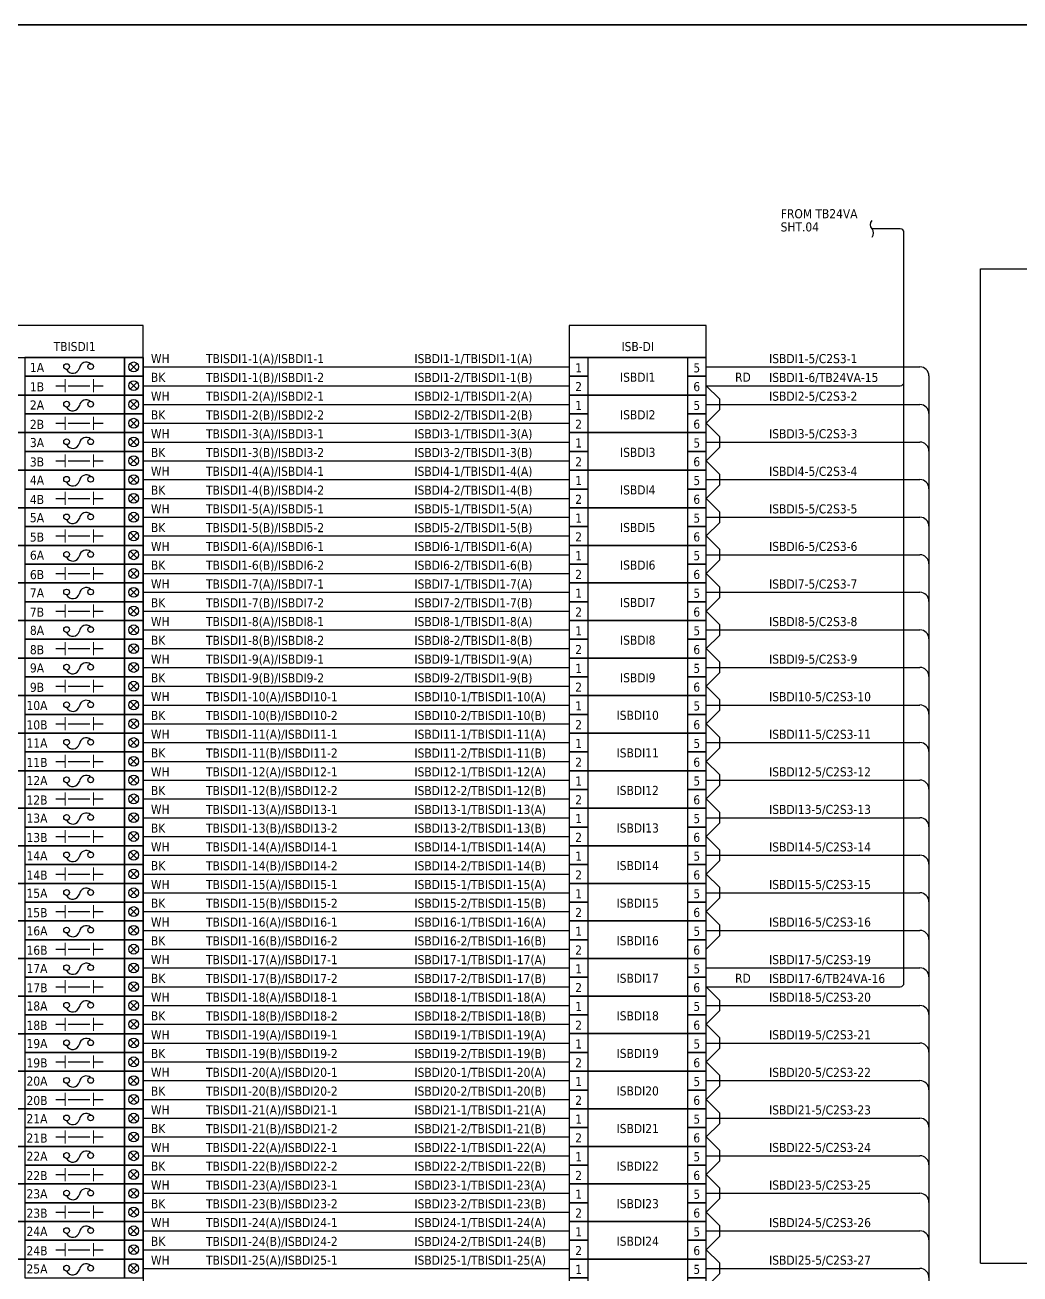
# Model space of a CAD drawing. Header units: millimetres. Extents: x 0 to 1792788, y -13 to 262234.
# Drawn here: x 712258 to 745729, y 118939 to 160934 of the extents above; entities that cross this region are included whole.
import ezdxf
from ezdxf.enums import TextEntityAlignment as Align

# ---------------------------------------------------------------- set-up
doc = ezdxf.new("R2010")
doc.units = ezdxf.units.MM
for name, color, linetype, lineweight in [('ASHADE', 7, 'Continuous', 25), ('HELPPOINT', 7, 'Continuous', 25), ('power', 7, 'Continuous', 25)]:
    doc.layers.add(name, color=color, linetype=linetype, lineweight=lineweight)
doc.styles.add('Tahoma', font='')
doc.styles.get('Tahoma').set_extended_font_data('Tahoma')

# ---------------------------------------------------------------- blocks, each defined once
blk = doc.blocks.new('TPA')
at = {"layer": 'HELPPOINT', "color": 4, "lineweight": 35, "ltscale": 25.4}
blk.add_line((14292753, 12827491), (14405128, 12827491), dxfattribs=at)
blk.add_line((14292753, 12827491), (14405128, 12827491), dxfattribs=at)
blk = doc.blocks.new('ISBDI')
at = {"color": 2, "ltscale": 25.4}
for points in [[(15670445, 12592788), (15671077, 12592788), (15671077, 12593420), (15670445, 12593420)], [(15670445, 12592157), (15675051, 12592157), (15675051, 12593420), (15670445, 12593420)], [(15674420, 12592788), (15675051, 12592788), (15675051, 12593420), (15674420, 12593420)], [(15670445, 12592157), (15671077, 12592157), (15671077, 12592788), (15670445, 12592788)], [(15674420, 12592157), (15675051, 12592157), (15675051, 12592788), (15674420, 12592788)]]:
    blk.add_lwpolyline(points, close=True, dxfattribs=at)
at = {"color": 7, "style": 'Tahoma'}
for s, p in [('1', (15670761, 12593073)), ('5', (15674735, 12593073)), ('2', (15670761, 12592442)), ('6', (15674735, 12592442))]:
    blk.add_text(s, height=305, dxfattribs=at).set_placement(p, align=Align.MIDDLE_CENTER)

msp = doc.modelspace()

# ---------------------------------------------------------------- linework, layer by layer
at = {"color": 1, "ltscale": 25.4}
for p, q in [((741699, 154079), (740753, 154079)), ((741826, 128725), (741826, 153952)), ((715798, 149555), (716034, 149320)), ((716034, 149555), (715798, 149320)), ((735171, 148806), (735618, 148359)), ((735171, 148806), (741699, 148806)), ((715798, 148292), (716034, 148057)), ((716034, 148292), (715798, 148057)), ((735618, 148359), (735618, 147989)), ((735171, 147543), (735618, 147989)), ((735171, 147543), (735618, 147096)), ((715798, 147029), (716034, 146794)), ((716034, 147029), (715798, 146794)), ((735618, 147096), (735618, 146726)), ((735171, 146280), (735618, 146726)), ((735171, 146280), (735618, 145833)), ((715798, 145766), (716034, 145531)), ((716034, 145766), (715798, 145531)), ((735618, 145833), (735618, 145463)), ((735171, 145017), (735618, 145463)), ((735171, 145017), (735618, 144570)), ((715798, 144503), (716034, 144268)), ((716034, 144503), (715798, 144268)), ((735618, 144570), (735618, 144200)), ((735171, 143754), (735618, 144200)), ((735171, 143754), (735618, 143307)), ((715798, 143240), (716034, 143005)), ((716034, 143240), (715798, 143005)), ((735618, 143307), (735618, 142937)), ((735171, 142491), (735618, 142937)), ((735171, 142491), (735618, 142044)), ((715798, 141977), (716034, 141742)), ((716034, 141977), (715798, 141742)), ((735618, 142044), (735618, 141674)), ((735171, 141228), (735618, 141674)), ((735171, 141228), (735618, 140781)), ((715798, 140714), (716034, 140479)), ((716034, 140714), (715798, 140479)), ((735618, 140781), (735618, 140411)), ((735171, 139965), (735618, 140411)), ((735171, 139965), (735618, 139518)), ((715798, 139451), (716034, 139216)), ((716034, 139451), (715798, 139216)), ((735618, 139518), (735618, 139148)), ((735171, 138702), (735618, 139148)), ((735171, 138702), (735618, 138255)), ((715798, 138188), (716034, 137953)), ((716034, 138188), (715798, 137953)), ((735618, 138255), (735618, 137885)), ((735171, 137439), (735618, 137885)), ((735171, 137439), (735618, 136992)), ((715798, 136925), (716034, 136690)), ((716034, 136925), (715798, 136690)), ((735618, 136992), (735618, 136622)), ((735171, 136176), (735618, 136622)), ((735171, 136176), (735618, 135729)), ((715798, 135662), (716034, 135427)), ((716034, 135662), (715798, 135427)), ((735618, 135729), (735618, 135359)), ((735171, 134913), (735618, 135359)), ((735171, 134913), (735618, 134466)), ((715798, 134399), (716034, 134164)), ((716034, 134399), (715798, 134164)), ((735618, 134466), (735618, 134096)), ((735171, 133650), (735618, 134096)), ((735171, 133650), (735618, 133203)), ((715798, 133136), (716034, 132901)), ((716034, 133136), (715798, 132901)), ((735618, 133203), (735618, 132833)), ((735171, 132387), (735618, 132833)), ((735171, 132387), (735618, 131940)), ((715798, 131873), (716034, 131638)), ((716034, 131873), (715798, 131638)), ((735618, 131940), (735618, 131570)), ((735171, 131124), (735618, 131570)), ((735171, 131124), (735618, 130677)), ((715798, 130610), (716034, 130375)), ((716034, 130610), (715798, 130375)), ((735618, 130677), (735618, 130307)), ((735171, 129861), (735618, 130307)), ((715798, 129347), (716034, 129112)), ((716034, 129347), (715798, 129112)), ((735171, 128598), (735618, 128151)), ((735171, 128598), (741699, 128598)), ((735618, 128151), (735618, 127782)), ((715798, 128084), (716034, 127849)), ((716034, 128084), (715798, 127849)), ((735171, 127335), (735618, 127782)), ((735171, 127335), (735618, 126888)), ((735618, 126888), (735618, 126519)), ((715798, 126821), (716034, 126586)), ((716034, 126821), (715798, 126586)), ((735171, 126072), (735618, 126519)), ((735171, 126072), (735618, 125625)), ((735618, 125625), (735618, 125256)), ((715798, 125558), (716034, 125323)), ((716034, 125558), (715798, 125323)), ((735171, 124809), (735618, 125256)), ((735171, 124809), (735618, 124363)), ((735618, 124363), (735618, 123993)), ((715798, 124295), (716034, 124060)), ((716034, 124295), (715798, 124060)), ((735171, 123546), (735618, 123993)), ((735171, 123546), (735618, 123100)), ((735618, 123100), (735618, 122730)), ((715798, 123032), (716034, 122797)), ((716034, 123032), (715798, 122797)), ((735171, 122283), (735618, 122730)), ((735171, 122283), (735618, 121837)), ((735618, 121837), (735618, 121467)), ((715798, 121769), (716034, 121534)), ((716034, 121769), (715798, 121534)), ((735171, 121020), (735618, 121467)), ((735171, 121020), (735618, 120574)), ((735618, 120574), (735618, 120204)), ((715798, 120506), (716034, 120271)), ((716034, 120506), (715798, 120271)), ((735171, 119757), (735618, 120204)), ((735171, 119757), (735618, 119311)), ((735618, 119311), (735618, 118941)), ((715798, 119243), (716034, 119008)), ((716034, 119243), (715798, 119008)), ((735171, 118494), (735618, 118941))]:
    msp.add_line(p, q, dxfattribs=at)
at = {"color": 4, "ltscale": 25.4}
for p, q in [((716232, 149437), (730566, 149437)), ((735171, 149437), (742360, 149437)), ((742665, 149132), (742665, 107008)), ((716232, 148174), (730566, 148174)), ((735171, 148174), (742360, 148174)), ((716232, 146911), (730566, 146911)), ((735171, 146911), (742360, 146911)), ((716232, 145648), (730566, 145648)), ((735171, 145648), (742360, 145648)), ((716232, 144385), (730566, 144385)), ((735171, 144385), (742360, 144385)), ((716232, 143122), (730566, 143122)), ((735171, 143122), (742360, 143122)), ((716232, 141859), (730566, 141859)), ((735171, 141859), (742360, 141859)), ((716232, 140596), (730566, 140596)), ((735171, 140596), (742360, 140596)), ((716232, 139333), (730566, 139333)), ((735171, 139333), (742360, 139333)), ((716232, 138070), (730566, 138070)), ((735171, 138070), (742360, 138070)), ((716232, 136807), (730566, 136807)), ((735171, 136807), (742360, 136807)), ((716232, 135544), (730566, 135544)), ((735171, 135544), (742360, 135544)), ((716232, 134281), (730566, 134281)), ((735171, 134281), (742360, 134281)), ((716232, 133018), (730566, 133018)), ((735171, 133018), (742360, 133018)), ((716232, 131755), (730566, 131755)), ((735171, 131755), (742360, 131755)), ((716232, 130492), (730566, 130492)), ((735171, 130492), (742360, 130492)), ((716232, 129229), (730566, 129229)), ((735171, 129229), (742360, 129229)), ((716232, 127966), (730566, 127966)), ((735171, 127966), (742360, 127966)), ((716232, 126704), (730566, 126704)), ((735171, 126704), (742360, 126704)), ((716232, 125441), (730566, 125441)), ((735171, 125441), (742360, 125441)), ((716232, 124178), (730566, 124178)), ((735171, 124178), (742360, 124178)), ((716232, 122915), (730566, 122915)), ((735171, 122915), (742360, 122915)), ((716232, 121652), (730566, 121652)), ((735171, 121652), (742360, 121652)), ((716232, 120389), (730566, 120389)), ((735171, 120389), (742360, 120389)), ((716232, 119126), (730566, 119126)), ((735171, 119126), (742360, 119126))]:
    msp.add_line(p, q, dxfattribs=at)
at = {"color": 7, "ltscale": 25.4}
for p, q in [((713293, 148806), (713611, 148806)), ((713711, 148806), (714437, 148806)), ((714565, 148806), (714883, 148806)), ((715798, 148923), (716034, 148688)), ((716034, 148923), (715798, 148688)), ((716232, 148806), (730566, 148806)), ((713293, 147543), (713611, 147543)), ((713711, 147543), (714437, 147543)), ((714565, 147543), (714883, 147543)), ((715798, 147660), (716034, 147425)), ((716034, 147660), (715798, 147425)), ((716232, 147543), (730566, 147543)), ((713293, 146280), (713611, 146280)), ((713711, 146280), (714437, 146280)), ((714565, 146280), (714883, 146280)), ((715798, 146397), (716034, 146162)), ((716034, 146397), (715798, 146162)), ((716232, 146280), (730566, 146280)), ((713293, 145017), (713611, 145017)), ((713711, 145017), (714437, 145017)), ((714565, 145017), (714883, 145017)), ((715798, 145134), (716034, 144899)), ((716034, 145134), (715798, 144899)), ((716232, 145017), (730566, 145017)), ((713293, 143754), (713611, 143754)), ((713711, 143754), (714437, 143754)), ((714565, 143754), (714883, 143754)), ((715798, 143871), (716034, 143636)), ((716034, 143871), (715798, 143636)), ((716232, 143754), (730566, 143754)), ((713293, 142491), (713611, 142491)), ((713711, 142491), (714437, 142491)), ((714565, 142491), (714883, 142491)), ((715798, 142608), (716034, 142373)), ((716034, 142608), (715798, 142373)), ((716232, 142491), (730566, 142491)), ((713293, 141228), (713611, 141228)), ((713711, 141228), (714437, 141228)), ((714565, 141228), (714883, 141228)), ((715798, 141345), (716034, 141110)), ((716034, 141345), (715798, 141110)), ((716232, 141228), (730566, 141228)), ((713293, 139965), (713611, 139965)), ((713711, 139965), (714437, 139965)), ((714565, 139965), (714883, 139965)), ((715798, 140082), (716034, 139847)), ((716034, 140082), (715798, 139847)), ((716232, 139965), (730566, 139965)), ((713293, 138702), (713611, 138702)), ((713711, 138702), (714437, 138702)), ((714565, 138702), (714883, 138702)), ((715798, 138819), (716034, 138584)), ((716034, 138819), (715798, 138584)), ((716232, 138702), (730566, 138702)), ((713293, 137439), (713611, 137439)), ((713711, 137439), (714437, 137439)), ((714565, 137439), (714883, 137439)), ((715798, 137556), (716034, 137321)), ((716034, 137556), (715798, 137321)), ((716232, 137439), (730566, 137439)), ((713293, 136176), (713611, 136176)), ((713711, 136176), (714437, 136176)), ((714565, 136176), (714883, 136176)), ((715798, 136293), (716034, 136058)), ((716034, 136293), (715798, 136058)), ((716232, 136176), (730566, 136176)), ((713293, 134913), (713611, 134913)), ((713711, 134913), (714437, 134913)), ((714565, 134913), (714883, 134913)), ((715798, 135030), (716034, 134795)), ((716034, 135030), (715798, 134795)), ((716232, 134913), (730566, 134913)), ((713293, 133650), (713611, 133650)), ((713711, 133650), (714437, 133650)), ((714565, 133650), (714883, 133650)), ((715798, 133767), (716034, 133532)), ((716034, 133767), (715798, 133532)), ((716232, 133650), (730566, 133650)), ((713293, 132387), (713611, 132387)), ((713711, 132387), (714437, 132387)), ((714565, 132387), (714883, 132387)), ((715798, 132504), (716034, 132269)), ((716034, 132504), (715798, 132269)), ((716232, 132387), (730566, 132387)), ((713293, 131124), (713611, 131124)), ((713711, 131124), (714437, 131124)), ((714565, 131124), (714883, 131124)), ((715798, 131241), (716034, 131006)), ((716034, 131241), (715798, 131006)), ((716232, 131124), (730566, 131124)), ((713293, 129861), (713611, 129861)), ((713711, 129861), (714437, 129861)), ((714565, 129861), (714883, 129861)), ((715798, 129978), (716034, 129743)), ((716034, 129978), (715798, 129743)), ((716232, 129861), (730566, 129861)), ((713293, 128598), (713611, 128598)), ((713711, 128598), (714437, 128598)), ((714565, 128598), (714883, 128598)), ((715798, 128715), (716034, 128480)), ((716034, 128715), (715798, 128480)), ((716232, 128598), (730566, 128598)), ((713293, 127335), (713611, 127335)), ((713711, 127335), (714437, 127335)), ((714565, 127335), (714883, 127335)), ((715798, 127452), (716034, 127218)), ((716034, 127452), (715798, 127218)), ((716232, 127335), (730566, 127335)), ((713293, 126072), (713611, 126072)), ((713711, 126072), (714437, 126072)), ((714565, 126072), (714883, 126072)), ((715798, 126190), (716034, 125955)), ((716034, 126190), (715798, 125955)), ((716232, 126072), (730566, 126072)), ((713293, 124809), (713611, 124809)), ((713711, 124809), (714437, 124809)), ((714565, 124809), (714883, 124809)), ((715798, 124927), (716034, 124692)), ((716034, 124927), (715798, 124692)), ((716232, 124809), (730566, 124809)), ((713293, 123546), (713611, 123546)), ((713711, 123546), (714437, 123546)), ((714565, 123546), (714883, 123546)), ((715798, 123664), (716034, 123429)), ((716034, 123664), (715798, 123429)), ((716232, 123546), (730566, 123546)), ((713293, 122283), (713611, 122283)), ((713711, 122283), (714437, 122283)), ((714565, 122283), (714883, 122283)), ((715798, 122401), (716034, 122166)), ((716034, 122401), (715798, 122166)), ((716232, 122283), (730566, 122283)), ((713293, 121020), (713611, 121020)), ((713711, 121020), (714437, 121020)), ((714565, 121020), (714883, 121020)), ((715798, 121138), (716034, 120903)), ((716034, 121138), (715798, 120903)), ((716232, 121020), (730566, 121020)), ((713293, 119757), (713611, 119757)), ((713711, 119757), (714437, 119757)), ((714565, 119757), (714883, 119757)), ((715798, 119875), (716034, 119640)), ((716034, 119875), (715798, 119640)), ((716232, 119757), (730566, 119757))]:
    msp.add_line(p, q, dxfattribs=at)
at = {"color": 7, "lineweight": 9, "ltscale": 25.4}
for p, q in [((713611, 148589), (713611, 149022)), ((714565, 148589), (714565, 149022)), ((713611, 147326), (713611, 147759)), ((714565, 147326), (714565, 147759)), ((713611, 146063), (713611, 146496)), ((714565, 146063), (714565, 146496)), ((713611, 144800), (713611, 145233)), ((714565, 144800), (714565, 145233)), ((713611, 143537), (713611, 143970)), ((714565, 143537), (714565, 143970)), ((713611, 142274), (713611, 142707)), ((714565, 142274), (714565, 142707)), ((713611, 141011), (713611, 141444)), ((714565, 141011), (714565, 141444)), ((713611, 139748), (713611, 140181)), ((714565, 139748), (714565, 140181)), ((713611, 138485), (713611, 138919)), ((714565, 138485), (714565, 138919)), ((713611, 137222), (713611, 137656)), ((714565, 137222), (714565, 137656)), ((713611, 135959), (713611, 136393)), ((714565, 135959), (714565, 136393)), ((713611, 134696), (713611, 135130)), ((714565, 134696), (714565, 135130)), ((713611, 133433), (713611, 133867)), ((714565, 133433), (714565, 133867)), ((713611, 132170), (713611, 132604)), ((714565, 132170), (714565, 132604)), ((713611, 130907), (713611, 131341)), ((714565, 130907), (714565, 131341)), ((713611, 129644), (713611, 130078)), ((714565, 129644), (714565, 130078)), ((713611, 128381), (713611, 128815)), ((714565, 128381), (714565, 128815)), ((713611, 127118), (713611, 127552)), ((714565, 127118), (714565, 127552)), ((713611, 125855), (713611, 126289)), ((714565, 125855), (714565, 126289)), ((713611, 124592), (713611, 125026)), ((714565, 124592), (714565, 125026)), ((713611, 123329), (713611, 123763)), ((714565, 123329), (714565, 123763)), ((713611, 122066), (713611, 122500)), ((714565, 122066), (714565, 122500)), ((713611, 120803), (713611, 121237)), ((714565, 120803), (714565, 121237)), ((713611, 119540), (713611, 119974)), ((714565, 119540), (714565, 119974))]:
    msp.add_line(p, q, dxfattribs=at)
at = {"color": 1, "ltscale": 25.4}
msp.add_lwpolyline([(740753, 153797, 0.351), (740753, 154079, -0.351), (740753, 154360, 2.081666)], format="xyb", dxfattribs=at)
at = {"color": 4, "ltscale": 25.4}
for points in [[(711626, 149753), (716232, 149753), (716232, 150832), (711626, 150832)], [(730566, 149753), (735171, 149753), (735171, 150832), (730566, 150832)]]:
    msp.add_lwpolyline(points, close=True, dxfattribs=at)
at = {"color": 7, "lineweight": 30, "ltscale": 25.4}
for points in [[(711626, 149753), (716232, 149753), (716232, 148490), (711626, 148490), (711626, 149753)], [(711626, 148490), (716232, 148490), (716232, 147227), (711626, 147227), (711626, 148490)], [(711626, 147227), (716232, 147227), (716232, 145964), (711626, 145964), (711626, 147227)], [(711626, 145964), (716232, 145964), (716232, 144701), (711626, 144701), (711626, 145964)], [(711626, 144701), (716232, 144701), (716232, 143438), (711626, 143438), (711626, 144701)], [(711626, 143438), (716232, 143438), (716232, 142175), (711626, 142175), (711626, 143438)], [(711626, 142175), (716232, 142175), (716232, 140912), (711626, 140912), (711626, 142175)], [(711626, 140912), (716232, 140912), (716232, 139649), (711626, 139649), (711626, 140912)], [(711626, 139649), (716232, 139649), (716232, 138386), (711626, 138386), (711626, 139649)], [(711626, 138386), (716232, 138386), (716232, 137123), (711626, 137123), (711626, 138386)], [(711626, 137123), (716232, 137123), (716232, 135860), (711626, 135860), (711626, 137123)], [(711626, 135860), (716232, 135860), (716232, 134597), (711626, 134597), (711626, 135860)], [(711626, 134597), (716232, 134597), (716232, 133334), (711626, 133334), (711626, 134597)], [(711626, 133334), (716232, 133334), (716232, 132071), (711626, 132071), (711626, 133334)], [(711626, 132071), (716232, 132071), (716232, 130808), (711626, 130808), (711626, 132071)], [(711626, 130808), (716232, 130808), (716232, 129545), (711626, 129545), (711626, 130808)], [(711626, 129545), (716232, 129545), (716232, 128282), (711626, 128282), (711626, 129545)], [(711626, 128282), (716232, 128282), (716232, 127019), (711626, 127019), (711626, 128282)], [(711626, 127019), (716232, 127019), (716232, 125756), (711626, 125756), (711626, 127019)], [(711626, 125756), (716232, 125756), (716232, 124493), (711626, 124493), (711626, 125756)], [(711626, 124493), (716232, 124493), (716232, 123230), (711626, 123230), (711626, 124493)], [(711626, 123230), (716232, 123230), (716232, 121967), (711626, 121967), (711626, 123230)], [(711626, 121967), (716232, 121967), (716232, 120704), (711626, 120704), (711626, 121967)], [(711626, 120704), (716232, 120704), (716232, 119441), (711626, 119441), (711626, 120704)], [(711626, 119441), (716232, 119441), (716232, 118178), (711626, 118178), (711626, 119441)]]:
    msp.add_lwpolyline(points, dxfattribs=at)
at = {"color": 1, "ltscale": 25.4}
for points in [[(712258, 149121), (715600, 149121), (715600, 149753), (712258, 149753)], [(715600, 149121), (716232, 149121), (716232, 149753), (715600, 149753)], [(712258, 147858), (715600, 147858), (715600, 148490), (712258, 148490)], [(715600, 147858), (716232, 147858), (716232, 148490), (715600, 148490)], [(712258, 146595), (715600, 146595), (715600, 147227), (712258, 147227)], [(715600, 146595), (716232, 146595), (716232, 147227), (715600, 147227)], [(712258, 145332), (715600, 145332), (715600, 145964), (712258, 145964)], [(715600, 145332), (716232, 145332), (716232, 145964), (715600, 145964)], [(712258, 144069), (715600, 144069), (715600, 144701), (712258, 144701)], [(715600, 144069), (716232, 144069), (716232, 144701), (715600, 144701)], [(712258, 142806), (715600, 142806), (715600, 143438), (712258, 143438)], [(715600, 142806), (716232, 142806), (716232, 143438), (715600, 143438)], [(712258, 141543), (715600, 141543), (715600, 142175), (712258, 142175)], [(715600, 141543), (716232, 141543), (716232, 142175), (715600, 142175)], [(712258, 140281), (715600, 140281), (715600, 140912), (712258, 140912)], [(715600, 140281), (716232, 140281), (716232, 140912), (715600, 140912)], [(712258, 139018), (715600, 139018), (715600, 139649), (712258, 139649)], [(715600, 139018), (716232, 139018), (716232, 139649), (715600, 139649)], [(712258, 137755), (715600, 137755), (715600, 138386), (712258, 138386)], [(715600, 137755), (716232, 137755), (716232, 138386), (715600, 138386)], [(712258, 136492), (715600, 136492), (715600, 137123), (712258, 137123)], [(715600, 136492), (716232, 136492), (716232, 137123), (715600, 137123)], [(712258, 135229), (715600, 135229), (715600, 135860), (712258, 135860)], [(715600, 135229), (716232, 135229), (716232, 135860), (715600, 135860)], [(712258, 133966), (715600, 133966), (715600, 134597), (712258, 134597)], [(715600, 133966), (716232, 133966), (716232, 134597), (715600, 134597)], [(712258, 132703), (715600, 132703), (715600, 133334), (712258, 133334)], [(715600, 132703), (716232, 132703), (716232, 133334), (715600, 133334)], [(712258, 131440), (715600, 131440), (715600, 132071), (712258, 132071)], [(715600, 131440), (716232, 131440), (716232, 132071), (715600, 132071)], [(712258, 130177), (715600, 130177), (715600, 130808), (712258, 130808)], [(715600, 130177), (716232, 130177), (716232, 130808), (715600, 130808)], [(712258, 128914), (715600, 128914), (715600, 129545), (712258, 129545)], [(715600, 128914), (716232, 128914), (716232, 129545), (715600, 129545)], [(712258, 127651), (715600, 127651), (715600, 128282), (712258, 128282)], [(715600, 127651), (716232, 127651), (716232, 128282), (715600, 128282)], [(712258, 126388), (715600, 126388), (715600, 127019), (712258, 127019)], [(715600, 126388), (716232, 126388), (716232, 127019), (715600, 127019)], [(712258, 125125), (715600, 125125), (715600, 125756), (712258, 125756)], [(715600, 125125), (716232, 125125), (716232, 125756), (715600, 125756)], [(712258, 123862), (715600, 123862), (715600, 124493), (712258, 124493)], [(715600, 123862), (716232, 123862), (716232, 124493), (715600, 124493)], [(712258, 122599), (715600, 122599), (715600, 123230), (712258, 123230)], [(715600, 122599), (716232, 122599), (716232, 123230), (715600, 123230)], [(712258, 121336), (715600, 121336), (715600, 121967), (712258, 121967)], [(715600, 121336), (716232, 121336), (716232, 121967), (715600, 121967)], [(712258, 120073), (715600, 120073), (715600, 120704), (712258, 120704)], [(715600, 120073), (716232, 120073), (716232, 120704), (715600, 120704)], [(712258, 118810), (715600, 118810), (715600, 119441), (712258, 119441)], [(715600, 118810), (716232, 118810), (716232, 119441), (715600, 119441)]]:
    msp.add_lwpolyline(points, close=True, dxfattribs=at)
at = {"color": 7, "ltscale": 25.4}
for points in [[(712258, 148490), (715600, 148490), (715600, 149121), (712258, 149121)], [(715600, 148490), (716232, 148490), (716232, 149121), (715600, 149121)], [(712258, 147227), (715600, 147227), (715600, 147858), (712258, 147858)], [(715600, 147227), (716232, 147227), (716232, 147858), (715600, 147858)], [(712258, 145964), (715600, 145964), (715600, 146595), (712258, 146595)], [(715600, 145964), (716232, 145964), (716232, 146595), (715600, 146595)], [(712258, 144701), (715600, 144701), (715600, 145332), (712258, 145332)], [(715600, 144701), (716232, 144701), (716232, 145332), (715600, 145332)], [(712258, 143438), (715600, 143438), (715600, 144069), (712258, 144069)], [(715600, 143438), (716232, 143438), (716232, 144069), (715600, 144069)], [(712258, 142175), (715600, 142175), (715600, 142806), (712258, 142806)], [(715600, 142175), (716232, 142175), (716232, 142806), (715600, 142806)], [(712258, 140912), (715600, 140912), (715600, 141543), (712258, 141543)], [(715600, 140912), (716232, 140912), (716232, 141543), (715600, 141543)], [(712258, 139649), (715600, 139649), (715600, 140281), (712258, 140281)], [(715600, 139649), (716232, 139649), (716232, 140281), (715600, 140281)], [(712258, 138386), (715600, 138386), (715600, 139018), (712258, 139018)], [(715600, 138386), (716232, 138386), (716232, 139018), (715600, 139018)], [(712258, 137123), (715600, 137123), (715600, 137755), (712258, 137755)], [(715600, 137123), (716232, 137123), (716232, 137755), (715600, 137755)], [(712258, 135860), (715600, 135860), (715600, 136492), (712258, 136492)], [(715600, 135860), (716232, 135860), (716232, 136492), (715600, 136492)], [(712258, 134597), (715600, 134597), (715600, 135229), (712258, 135229)], [(715600, 134597), (716232, 134597), (716232, 135229), (715600, 135229)], [(712258, 133334), (715600, 133334), (715600, 133966), (712258, 133966)], [(715600, 133334), (716232, 133334), (716232, 133966), (715600, 133966)], [(712258, 132071), (715600, 132071), (715600, 132703), (712258, 132703)], [(715600, 132071), (716232, 132071), (716232, 132703), (715600, 132703)], [(712258, 130808), (715600, 130808), (715600, 131440), (712258, 131440)], [(715600, 130808), (716232, 130808), (716232, 131440), (715600, 131440)], [(712258, 129545), (715600, 129545), (715600, 130177), (712258, 130177)], [(715600, 129545), (716232, 129545), (716232, 130177), (715600, 130177)], [(712258, 128282), (715600, 128282), (715600, 128914), (712258, 128914)], [(715600, 128282), (716232, 128282), (716232, 128914), (715600, 128914)], [(712258, 127019), (715600, 127019), (715600, 127651), (712258, 127651)], [(715600, 127019), (716232, 127019), (716232, 127651), (715600, 127651)], [(712258, 125756), (715600, 125756), (715600, 126388), (712258, 126388)], [(715600, 125756), (716232, 125756), (716232, 126388), (715600, 126388)], [(712258, 124493), (715600, 124493), (715600, 125125), (712258, 125125)], [(715600, 124493), (716232, 124493), (716232, 125125), (715600, 125125)], [(712258, 123230), (715600, 123230), (715600, 123862), (712258, 123862)], [(715600, 123230), (716232, 123230), (716232, 123862), (715600, 123862)], [(712258, 121967), (715600, 121967), (715600, 122599), (712258, 122599)], [(715600, 121967), (716232, 121967), (716232, 122599), (715600, 122599)], [(712258, 120704), (715600, 120704), (715600, 121336), (712258, 121336)], [(715600, 120704), (716232, 120704), (716232, 121336), (715600, 121336)], [(712258, 119441), (715600, 119441), (715600, 120073), (712258, 120073)], [(715600, 119441), (716232, 119441), (716232, 120073), (715600, 120073)]]:
    msp.add_lwpolyline(points, close=True, dxfattribs=at)
at = {"color": 1, "ltscale": 25.4}
for centre in [(715916, 149437), (715916, 148174), (715916, 146911), (715916, 145648), (715916, 144385), (715916, 143122), (715916, 141859), (715916, 140596), (715916, 139333), (715916, 138070), (715916, 136807), (715916, 135544), (715916, 134281), (715916, 133018), (715916, 131755), (715916, 130492), (715916, 129229), (715916, 127966), (715916, 126704), (715916, 125441), (715916, 124178), (715916, 122915), (715916, 121652), (715916, 120389), (715916, 119126)]:
    msp.add_circle(centre, 166, dxfattribs=at)
at = {"color": 7, "ltscale": 25.4}
for centre in [(715916, 148806), (715916, 147543), (715916, 146280), (715916, 145017), (715916, 143754), (715916, 142491), (715916, 141228), (715916, 139965), (715916, 138702), (715916, 137439), (715916, 136176), (715916, 134913), (715916, 133650), (715916, 132387), (715916, 131124), (715916, 129861), (715916, 128598), (715916, 127335), (715916, 126072), (715916, 124809), (715916, 123546), (715916, 122283), (715916, 121020), (715916, 119757)]:
    msp.add_circle(centre, 166, dxfattribs=at)
at = {"color": 1, "ltscale": 25.4}
for centre, start, end in [((741699, 153952), 0, 90), ((741699, 148933), 270, 0), ((741699, 128725), 270, 0)]:
    msp.add_arc(centre, 127, start, end, dxfattribs=at)
at = {"color": 4, "ltscale": 25.4}
for centre in [(742360, 149132), (742360, 147869), (742360, 146606), (742360, 145343), (742360, 144080), (742360, 142817), (742360, 141554), (742360, 140291), (742360, 139028), (742360, 137766), (742360, 136503), (742360, 135240), (742360, 133977), (742360, 132714), (742360, 131451), (742360, 130188), (742360, 128925), (742360, 127662), (742360, 126399), (742360, 125136), (742360, 123873), (742360, 122610), (742360, 121347), (742360, 120084), (742360, 118821)]:
    msp.add_arc(centre, 305, 0, 90, dxfattribs=at)
at = {"layer": 'ASHADE', "color": 2, "linetype": 'Continuous', "ltscale": 4762.5}
for p, q in [((744394, 119309), (744394, 152738)), ((744394, 152738), (774510, 152738)), ((744394, 119309), (774510, 119309))]:
    msp.add_line(p, q, dxfattribs=at)
at = {"layer": 'power', "color": 1, "ltscale": 25.4}
for centre in [(713657, 149447), (714467, 149447), (713657, 148184), (714467, 148184), (713657, 146921), (714467, 146921), (713657, 145658), (714467, 145658), (713657, 144395), (714467, 144395), (713657, 143132), (714467, 143132), (713657, 141869), (714467, 141869), (713657, 140606), (714467, 140606), (713657, 139343), (714467, 139343), (713657, 138080), (714467, 138080), (713657, 136817), (714467, 136817), (713657, 135554), (714467, 135554), (713657, 134291), (714467, 134291), (713657, 133028), (714467, 133028), (713657, 131765), (714467, 131765), (713657, 130502), (714467, 130502), (713657, 129239), (714467, 129239), (713657, 127976), (714467, 127976), (713657, 126713), (714467, 126713), (713657, 125450), (714467, 125450), (713657, 124187), (714467, 124187), (713657, 122924), (714467, 122924), (713657, 121661), (714467, 121661), (713657, 120398), (714467, 120398), (713657, 119135), (714467, 119135)]:
    msp.add_circle(centre, 96.7, dxfattribs=at)
for centre, radius, start, end in [((714319, 149361), 235, 51.1309, 171.3254), ((713864, 149452), 230, 206.1634, 346.0383), ((714319, 148098), 235, 51.1309, 171.3254), ((713864, 148189), 230, 206.1634, 346.0383), ((714319, 146835), 235, 51.1309, 171.3254), ((713864, 146926), 230, 206.1634, 346.0383), ((714319, 145572), 235, 51.1309, 171.3254), ((713864, 145663), 230, 206.1634, 346.0383), ((714319, 144309), 235, 51.1309, 171.3254), ((713864, 144400), 230, 206.1634, 346.0383), ((714319, 143046), 235, 51.1309, 171.3254), ((713864, 143137), 230, 206.1634, 346.0383), ((714319, 141783), 235, 51.1309, 171.3254), ((713864, 141874), 230, 206.1634, 346.0383), ((714319, 140520), 235, 51.1309, 171.3254), ((713864, 140611), 230, 206.1634, 346.0383), ((714319, 139257), 235, 51.1309, 171.3254), ((713864, 139348), 230, 206.1634, 346.0383), ((714319, 137994), 235, 51.1309, 171.3254), ((713864, 138085), 230, 206.1634, 346.0383), ((714319, 136731), 235, 51.1309, 171.3254), ((713864, 136822), 230, 206.1634, 346.0383), ((714319, 135468), 235, 51.1309, 171.3254), ((713864, 135559), 230, 206.1634, 346.0383), ((714319, 134205), 235, 51.1309, 171.3254), ((713864, 134296), 230, 206.1634, 346.0383), ((714319, 132942), 235, 51.1309, 171.3254), ((713864, 133033), 230, 206.1634, 346.0383), ((714319, 131679), 235, 51.1309, 171.3254), ((713864, 131770), 230, 206.1634, 346.0383), ((714319, 130416), 235, 51.1309, 171.3254), ((713864, 130507), 230, 206.1634, 346.0383), ((714319, 129153), 235, 51.1309, 171.3254), ((713864, 129244), 230, 206.1634, 346.0383), ((714319, 127890), 235, 51.1309, 171.3254), ((713864, 127981), 230, 206.1634, 346.0383), ((714319, 126627), 235, 51.1309, 171.3254), ((713864, 126718), 230, 206.1634, 346.0383), ((714319, 125364), 235, 51.1309, 171.3254), ((713864, 125455), 230, 206.1634, 346.0383), ((714319, 124101), 235, 51.1309, 171.3254), ((713864, 124192), 230, 206.1634, 346.0383), ((714319, 122838), 235, 51.1309, 171.3254), ((713864, 122929), 230, 206.1634, 346.0383), ((714319, 121575), 235, 51.1309, 171.3254), ((713864, 121666), 230, 206.1634, 346.0383), ((714319, 120312), 235, 51.1309, 171.3254), ((713864, 120403), 230, 206.1634, 346.0383), ((714319, 119049), 235, 51.1309, 171.3254), ((713864, 119140), 230, 206.1634, 346.0383)]:
    msp.add_arc(centre, radius, start, end, dxfattribs=at)

# ---------------------------------------------------------------- block references
at = {"xscale": 0.8800000000046566, "yscale": 0.8800000000046566, "zscale": 0.8800000000046566}
msp.add_blockref('TPA', (-11897464, -11127258), dxfattribs=at)
for p in [(-14939880, -12443667), (-14939880, -12444930), (-14939880, -12446193), (-14939880, -12447456), (-14939880, -12448719), (-14939880, -12449982), (-14939880, -12451245), (-14939880, -12452508), (-14939880, -12453771), (-14939880, -12455034), (-14939880, -12456296), (-14939880, -12457559), (-14939880, -12458822), (-14939880, -12460085), (-14939880, -12461348), (-14939880, -12462611), (-14939880, -12463874), (-14939880, -12465137), (-14939880, -12466400), (-14939880, -12467663), (-14939880, -12468926), (-14939880, -12470189), (-14939880, -12471452), (-14939880, -12472715), (-14939880, -12473978)]:
    msp.add_blockref('ISBDI', p)

# ---------------------------------------------------------------- texts
at = {"color": 1, "style": 'Tahoma'}
for s, p in [('FROM TB24VA', (737683, 154436)), ('SHT.04', (737677, 153992)), ('RD', (736144, 148939)), ('ISBDI1-6/TB24VA-15', (737289, 148932)), ('RD', (736144, 128731)), ('ISBDI17-6/TB24VA-16', (737289, 128725))]:
    msp.add_text(s, height=304.8, dxfattribs=at).set_placement(p)
at = {"color": 4, "style": 'Tahoma'}
for s, p in [('TBISDI1', (713929, 150123)), ('ISB-DI', (732869, 150123))]:
    msp.add_text(s, height=304.8, dxfattribs=at).set_placement(p, align=Align.MIDDLE_CENTER)
for s, p in [('WH', (716495, 149566)), ('TBISDI1-1(A)/ISBDI1-1', (718349, 149564)), ('ISBDI1-1/TBISDI1-1(A)', (725358, 149564)), ('ISBDI1-5/C2S3-1', (737289, 149564)), ('WH', (716495, 148303)), ('TBISDI1-2(A)/ISBDI2-1', (718349, 148301)), ('ISBDI2-1/TBISDI1-2(A)', (725358, 148301)), ('ISBDI2-5/C2S3-2', (737289, 148301)), ('WH', (716495, 147040)), ('TBISDI1-3(A)/ISBDI3-1', (718349, 147038)), ('ISBDI3-1/TBISDI1-3(A)', (725358, 147038)), ('ISBDI3-5/C2S3-3', (737289, 147038)), ('WH', (716495, 145777)), ('TBISDI1-4(A)/ISBDI4-1', (718349, 145775)), ('ISBDI4-1/TBISDI1-4(A)', (725358, 145775)), ('ISBDI4-5/C2S3-4', (737289, 145775)), ('WH', (716495, 144514)), ('TBISDI1-5(A)/ISBDI5-1', (718349, 144512)), ('ISBDI5-1/TBISDI1-5(A)', (725358, 144512)), ('ISBDI5-5/C2S3-5', (737289, 144512)), ('WH', (716495, 143251)), ('TBISDI1-6(A)/ISBDI6-1', (718349, 143249)), ('ISBDI6-1/TBISDI1-6(A)', (725358, 143249)), ('ISBDI6-5/C2S3-6', (737289, 143249)), ('WH', (716495, 141988)), ('TBISDI1-7(A)/ISBDI7-1', (718349, 141986)), ('ISBDI7-1/TBISDI1-7(A)', (725358, 141986)), ('ISBDI7-5/C2S3-7', (737289, 141986)), ('WH', (716495, 140725)), ('TBISDI1-8(A)/ISBDI8-1', (718349, 140723)), ('ISBDI8-1/TBISDI1-8(A)', (725358, 140723)), ('ISBDI8-5/C2S3-8', (737289, 140723)), ('WH', (716495, 139462)), ('TBISDI1-9(A)/ISBDI9-1', (718349, 139460)), ('ISBDI9-1/TBISDI1-9(A)', (725358, 139460)), ('ISBDI9-5/C2S3-9', (737289, 139460)), ('WH', (716495, 138199)), ('TBISDI1-10(A)/ISBDI10-1', (718349, 138197)), ('ISBDI10-1/TBISDI1-10(A)', (725358, 138197)), ('ISBDI10-5/C2S3-10', (737289, 138197)), ('WH', (716495, 136936)), ('TBISDI1-11(A)/ISBDI11-1', (718349, 136934)), ('ISBDI11-1/TBISDI1-11(A)', (725358, 136934)), ('ISBDI11-5/C2S3-11', (737289, 136934)), ('WH', (716495, 135673)), ('TBISDI1-12(A)/ISBDI12-1', (718349, 135671)), ('ISBDI12-1/TBISDI1-12(A)', (725358, 135671)), ('ISBDI12-5/C2S3-12', (737289, 135671)), ('WH', (716495, 134410)), ('TBISDI1-13(A)/ISBDI13-1', (718349, 134408)), ('ISBDI13-1/TBISDI1-13(A)', (725358, 134408)), ('ISBDI13-5/C2S3-13', (737289, 134408)), ('WH', (716495, 133147)), ('TBISDI1-14(A)/ISBDI14-1', (718349, 133145)), ('ISBDI14-1/TBISDI1-14(A)', (725358, 133145)), ('ISBDI14-5/C2S3-14', (737289, 133145)), ('WH', (716495, 131884)), ('TBISDI1-15(A)/ISBDI15-1', (718349, 131882)), ('ISBDI15-1/TBISDI1-15(A)', (725358, 131882)), ('ISBDI15-5/C2S3-15', (737289, 131882)), ('WH', (716495, 130621)), ('TBISDI1-16(A)/ISBDI16-1', (718349, 130619)), ('ISBDI16-1/TBISDI1-16(A)', (725358, 130619)), ('ISBDI16-5/C2S3-16', (737289, 130619)), ('WH', (716495, 129358)), ('TBISDI1-17(A)/ISBDI17-1', (718349, 129356)), ('ISBDI17-1/TBISDI1-17(A)', (725358, 129356)), ('ISBDI17-5/C2S3-19', (737289, 129356)), ('WH', (716495, 128095)), ('TBISDI1-18(A)/ISBDI18-1', (718349, 128093)), ('ISBDI18-1/TBISDI1-18(A)', (725358, 128093)), ('ISBDI18-5/C2S3-20', (737289, 128093)), ('WH', (716495, 126832)), ('TBISDI1-19(A)/ISBDI19-1', (718349, 126830)), ('ISBDI19-1/TBISDI1-19(A)', (725358, 126830)), ('ISBDI19-5/C2S3-21', (737289, 126830)), ('WH', (716495, 125569)), ('TBISDI1-20(A)/ISBDI20-1', (718349, 125567)), ('ISBDI20-1/TBISDI1-20(A)', (725358, 125567)), ('ISBDI20-5/C2S3-22', (737289, 125567)), ('WH', (716495, 124306)), ('TBISDI1-21(A)/ISBDI21-1', (718349, 124304)), ('ISBDI21-1/TBISDI1-21(A)', (725358, 124304)), ('ISBDI21-5/C2S3-23', (737289, 124304)), ('WH', (716495, 123043)), ('TBISDI1-22(A)/ISBDI22-1', (718349, 123041)), ('ISBDI22-1/TBISDI1-22(A)', (725358, 123041)), ('ISBDI22-5/C2S3-24', (737289, 123041)), ('WH', (716495, 121780)), ('TBISDI1-23(A)/ISBDI23-1', (718349, 121778)), ('ISBDI23-1/TBISDI1-23(A)', (725358, 121778)), ('ISBDI23-5/C2S3-25', (737289, 121778)), ('WH', (716495, 120517)), ('TBISDI1-24(A)/ISBDI24-1', (718349, 120515)), ('ISBDI24-1/TBISDI1-24(A)', (725358, 120515)), ('ISBDI24-5/C2S3-26', (737289, 120515)), ('WH', (716495, 119254)), ('TBISDI1-25(A)/ISBDI25-1', (718349, 119252)), ('ISBDI25-1/TBISDI1-25(A)', (725358, 119252)), ('ISBDI25-5/C2S3-27', (737289, 119252))]:
    msp.add_text(s, height=304.8, dxfattribs=at).set_placement(p)
at = {"color": 7, "style": 'Tahoma'}
for s, p in [('BK', (716495, 148934)), ('TBISDI1-1(B)/ISBDI1-2', (718349, 148932)), ('ISBDI1-2/TBISDI1-1(B)', (725358, 148932)), ('BK', (716495, 147671)), ('TBISDI1-2(B)/ISBDI2-2', (718349, 147669)), ('ISBDI2-2/TBISDI1-2(B)', (725358, 147669)), ('BK', (716495, 146408)), ('TBISDI1-3(B)/ISBDI3-2', (718349, 146406)), ('ISBDI3-2/TBISDI1-3(B)', (725358, 146406)), ('BK', (716495, 145145)), ('TBISDI1-4(B)/ISBDI4-2', (718349, 145143)), ('ISBDI4-2/TBISDI1-4(B)', (725358, 145143)), ('BK', (716495, 143882)), ('TBISDI1-5(B)/ISBDI5-2', (718349, 143880)), ('ISBDI5-2/TBISDI1-5(B)', (725358, 143880)), ('BK', (716495, 142620)), ('TBISDI1-6(B)/ISBDI6-2', (718349, 142617)), ('ISBDI6-2/TBISDI1-6(B)', (725358, 142617)), ('BK', (716495, 141357)), ('TBISDI1-7(B)/ISBDI7-2', (718349, 141354)), ('ISBDI7-2/TBISDI1-7(B)', (725358, 141354)), ('BK', (716495, 140094)), ('TBISDI1-8(B)/ISBDI8-2', (718349, 140091)), ('ISBDI8-2/TBISDI1-8(B)', (725358, 140091)), ('BK', (716495, 138831)), ('TBISDI1-9(B)/ISBDI9-2', (718349, 138828)), ('ISBDI9-2/TBISDI1-9(B)', (725358, 138828)), ('BK', (716495, 137568)), ('TBISDI1-10(B)/ISBDI10-2', (718349, 137566)), ('ISBDI10-2/TBISDI1-10(B)', (725358, 137566)), ('BK', (716495, 136305)), ('TBISDI1-11(B)/ISBDI11-2', (718349, 136303)), ('ISBDI11-2/TBISDI1-11(B)', (725358, 136303)), ('BK', (716495, 135042)), ('TBISDI1-12(B)/ISBDI12-2', (718349, 135040)), ('ISBDI12-2/TBISDI1-12(B)', (725358, 135040)), ('BK', (716495, 133779)), ('TBISDI1-13(B)/ISBDI13-2', (718349, 133777)), ('ISBDI13-2/TBISDI1-13(B)', (725358, 133777)), ('BK', (716495, 132516)), ('TBISDI1-14(B)/ISBDI14-2', (718349, 132514)), ('ISBDI14-2/TBISDI1-14(B)', (725358, 132514)), ('BK', (716495, 131253)), ('TBISDI1-15(B)/ISBDI15-2', (718349, 131251)), ('ISBDI15-2/TBISDI1-15(B)', (725358, 131251)), ('BK', (716495, 129990)), ('TBISDI1-16(B)/ISBDI16-2', (718349, 129988)), ('ISBDI16-2/TBISDI1-16(B)', (725358, 129988)), ('BK', (716495, 128727)), ('TBISDI1-17(B)/ISBDI17-2', (718349, 128725)), ('ISBDI17-2/TBISDI1-17(B)', (725358, 128725)), ('BK', (716495, 127464)), ('TBISDI1-18(B)/ISBDI18-2', (718349, 127462)), ('ISBDI18-2/TBISDI1-18(B)', (725358, 127462)), ('BK', (716495, 126201)), ('TBISDI1-19(B)/ISBDI19-2', (718349, 126199)), ('ISBDI19-2/TBISDI1-19(B)', (725358, 126199)), ('BK', (716495, 124938)), ('TBISDI1-20(B)/ISBDI20-2', (718349, 124936)), ('ISBDI20-2/TBISDI1-20(B)', (725358, 124936)), ('BK', (716495, 123675)), ('TBISDI1-21(B)/ISBDI21-2', (718349, 123673)), ('ISBDI21-2/TBISDI1-21(B)', (725358, 123673)), ('BK', (716495, 122412)), ('TBISDI1-22(B)/ISBDI22-2', (718349, 122410)), ('ISBDI22-2/TBISDI1-22(B)', (725358, 122410)), ('BK', (716495, 121149)), ('TBISDI1-23(B)/ISBDI23-2', (718349, 121147)), ('ISBDI23-2/TBISDI1-23(B)', (725358, 121147)), ('BK', (716495, 119886)), ('TBISDI1-24(B)/ISBDI24-2', (718349, 119884)), ('ISBDI24-2/TBISDI1-24(B)', (725358, 119884))]:
    msp.add_text(s, height=304.8, dxfattribs=at).set_placement(p)
at = {"color": 6, "style": 'Tahoma'}
for s, p in [('ISBDI1', (732869, 149091)), ('ISBDI2', (732869, 147828)), ('ISBDI3', (732869, 146565)), ('ISBDI4', (732869, 145302)), ('ISBDI5', (732869, 144039)), ('ISBDI6', (732869, 142776)), ('ISBDI7', (732869, 141513)), ('ISBDI8', (732869, 140250)), ('ISBDI9', (732869, 138987)), ('ISBDI10', (732869, 137724)), ('ISBDI11', (732869, 136461)), ('ISBDI12', (732869, 135198)), ('ISBDI13', (732869, 133935)), ('ISBDI14', (732869, 132672)), ('ISBDI15', (732869, 131409)), ('ISBDI16', (732869, 130146)), ('ISBDI17', (732869, 128883)), ('ISBDI18', (732869, 127620)), ('ISBDI19', (732869, 126357)), ('ISBDI20', (732869, 125094)), ('ISBDI21', (732869, 123831)), ('ISBDI22', (732869, 122568)), ('ISBDI23', (732869, 121305)), ('ISBDI24', (732869, 120042))]:
    msp.add_text(s, height=304.8, dxfattribs=at).set_placement(p, align=Align.MIDDLE_CENTER)
at = {"layer": 'power', "color": 7, "style": 'Tahoma'}
for s, p in [('1A', (712662, 149421)), ('1B', (712662, 148769)), ('2A', (712662, 148158)), ('2B', (712662, 147506)), ('3A', (712662, 146895)), ('3B', (712662, 146243)), ('4A', (712662, 145632)), ('4B', (712662, 144980)), ('5A', (712662, 144369)), ('5B', (712662, 143717)), ('6A', (712662, 143107)), ('6B', (712662, 142454)), ('7A', (712662, 141844)), ('7B', (712662, 141191)), ('8A', (712662, 140581)), ('8B', (712662, 139928)), ('9A', (712662, 139318)), ('9B', (712662, 138665)), ('10A', (712662, 138055)), ('10B', (712662, 137402)), ('11A', (712662, 136792)), ('11B', (712662, 136139)), ('12A', (712662, 135529)), ('12B', (712662, 134876)), ('13A', (712662, 134266)), ('13B', (712662, 133614)), ('14A', (712662, 133003)), ('14B', (712662, 132351)), ('15A', (712662, 131740)), ('15B', (712662, 131088)), ('16A', (712662, 130477)), ('16B', (712662, 129825)), ('17A', (712662, 129214)), ('17B', (712662, 128562)), ('18A', (712662, 127951)), ('18B', (712662, 127299)), ('19A', (712662, 126688)), ('19B', (712662, 126036)), ('20A', (712662, 125425)), ('20B', (712662, 124773)), ('21A', (712662, 124162)), ('21B', (712662, 123510)), ('22A', (712662, 122899)), ('22B', (712662, 122247)), ('23A', (712662, 121636)), ('23B', (712662, 120984)), ('24A', (712662, 120373)), ('24B', (712662, 119721)), ('25A', (712662, 119110))]:
    msp.add_text(s, height=305.3, dxfattribs=at).set_placement(p, align=Align.MIDDLE_CENTER)

doc.saveas('drawing.dxf')
